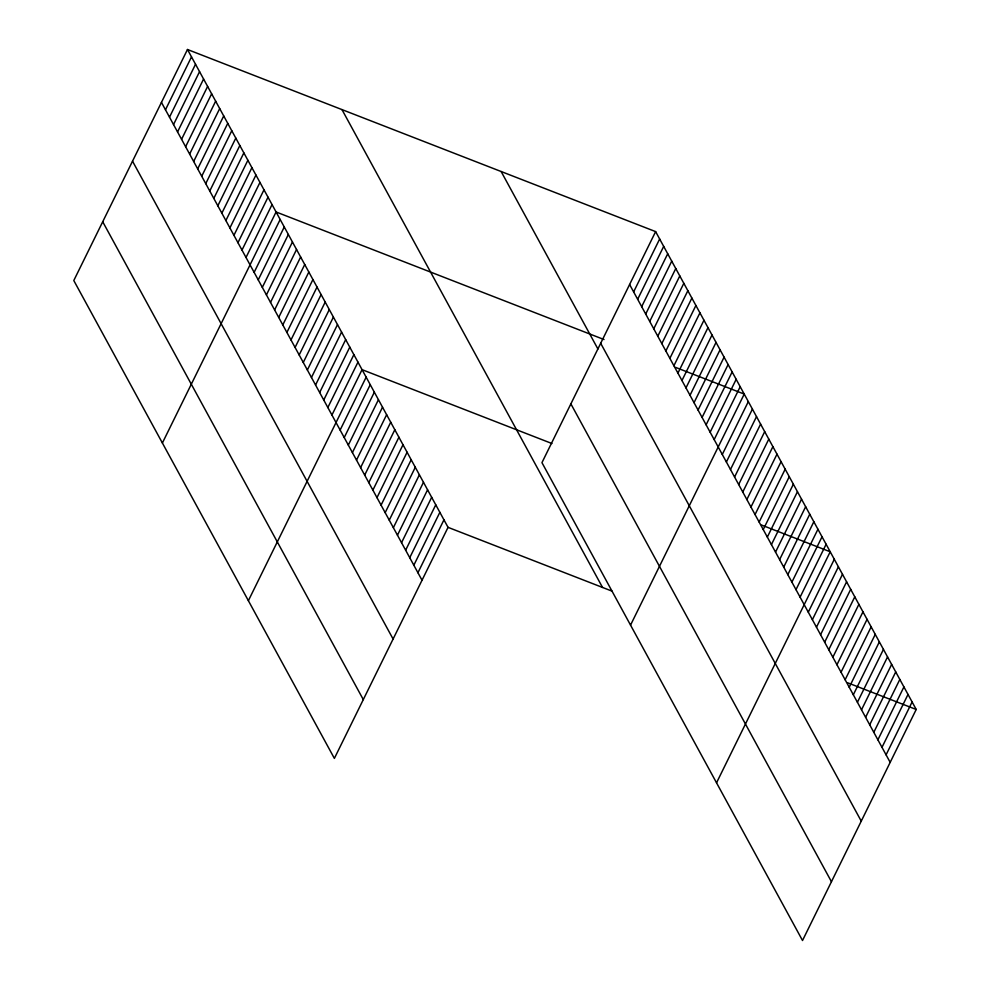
<?xml version="1.0" encoding="UTF-8"?>
<svg xmlns="http://www.w3.org/2000/svg" width="990" height="990" viewBox="0 0 990 990"><rect width="100%" height="100%" fill="white"/><g stroke="black" fill="none" stroke-linecap="round" stroke-linejoin="round"><path stroke-width="1.49" d="M187.481 49.5L73.792 280.529L334.373 758.39L448.049 527.348L187.481 49.5L655.627 231.611L916.208 709.471L802.519 940.5L541.951 462.652L655.627 231.611M165.478 109.779L191.503 56.888M169.5 117.167L195.525 64.276M173.535 124.554L199.559 71.651M177.556 131.93L203.581 79.039M181.578 139.318L207.615 86.427M185.613 146.706L211.637 93.815M189.635 154.094L215.659 101.19M193.669 161.469L219.693 108.578M197.691 168.857L223.715 115.966M201.725 176.245L227.75 123.354M205.747 183.633L231.771 130.73M209.769 191.008L235.806 138.117M213.803 198.396L239.828 145.505M217.825 205.784L243.849 152.893M221.859 213.172L247.884 160.269M225.881 220.547L251.906 167.656M229.903 227.935L255.94 175.044M233.937 235.323L259.962 182.432M237.959 242.711L263.983 189.82M241.993 250.099L268.018 197.196M246.015 257.474L272.04 204.583M162.385 443L276.074 211.971L604.036 339.545M254.133 272.374L280.17 219.483M258.229 279.885L284.266 226.982M262.325 287.385L288.35 234.494M266.421 294.896L292.446 242.006M270.517 302.408L296.542 249.517M274.614 309.92L300.638 257.029M278.71 317.431L304.734 264.528M282.806 324.93L308.831 272.04M286.902 332.442L312.927 279.551M290.986 339.954L317.023 287.063M295.082 347.465L321.119 294.575M299.178 354.977L325.203 302.074M303.274 362.476L329.299 309.585M307.37 369.988L333.395 317.097M311.466 377.499L337.491 324.609M315.562 385.011L341.587 332.108M319.659 392.523L345.683 339.62M323.755 400.022L349.779 347.131M327.839 407.534L353.875 354.643M331.935 415.045L357.972 362.154M248.379 600.695L362.055 369.654L551.925 443.52M340.127 430.068L366.151 377.165M344.223 437.568L370.248 384.677M348.319 445.079L374.344 392.189M352.415 452.591L378.44 399.7M356.511 460.103L382.536 407.199M360.607 467.602L386.632 414.711M364.691 475.113L390.728 422.223M368.787 482.625L394.824 429.734M372.884 490.137L398.908 437.246M376.98 497.648L403.004 444.745M381.076 505.147L407.1 452.257M385.172 512.659L411.196 459.768M389.268 520.171L415.293 467.28M393.364 527.682L419.389 474.792M397.46 535.194L423.485 482.291M401.544 542.693L427.581 489.803M405.64 550.205L431.677 497.314M409.736 557.716L435.761 504.826M413.832 565.228L439.857 512.337M417.929 572.74L443.953 519.837M633.637 291.901L659.662 238.998M637.659 299.277L663.684 246.386M641.681 306.665L667.718 253.774M645.715 314.053L671.74 261.162M649.737 321.441L675.774 268.538M653.771 328.816L679.796 275.925M657.793 336.204L683.818 283.313M661.827 343.592L687.852 290.701M665.849 350.98L691.874 298.077M669.871 358.355L695.908 305.464M673.905 365.743L699.93 312.852M677.927 373.131L703.952 320.24M681.962 380.519L707.986 327.616M685.983 387.894L712.008 335.004M690.018 395.282L716.042 342.392M694.04 402.67L720.064 349.779M698.061 410.058L724.098 357.155M702.096 417.433L728.12 364.543M706.118 424.821L732.142 371.931M710.152 432.209L736.176 379.318M714.174 439.597L740.198 386.694M630.543 625.123L744.232 394.082L675.564 367.377M722.292 454.484L748.329 401.594M726.388 461.996L752.412 409.105M730.484 469.507L756.509 416.617M734.58 477.019L760.605 424.116M738.676 484.531L764.701 431.628M742.772 492.03L768.797 439.139M746.868 499.542L772.893 446.651M750.965 507.053L776.989 454.163M755.048 514.565L781.085 461.662M759.144 522.064L785.181 469.173M763.24 529.576L789.265 476.685M767.337 537.087L793.361 484.197M771.433 544.599L797.457 491.708M775.529 552.111L801.554 499.207M779.625 559.61L805.65 506.719M783.721 567.121L809.746 514.231M787.817 574.633L813.842 521.742M791.901 582.145L817.938 529.254M795.997 589.656L822.034 536.753M800.093 597.156L826.118 544.265M716.537 782.805L830.214 551.777L761.558 525.059M808.285 612.179L834.31 559.288M812.382 619.691L838.406 566.787M816.478 627.202L842.502 574.299M820.574 634.701L846.599 581.811M824.67 642.213L850.695 589.322M828.754 649.725L854.791 596.834M832.85 657.236L858.887 604.333M836.946 664.748L862.971 611.845M841.042 672.247L867.067 619.356M845.138 679.759L871.163 626.868M849.234 687.27L875.259 634.38M853.33 694.782L879.355 641.879M857.427 702.281L883.451 649.39M861.523 709.793L887.547 656.902M865.607 717.304L891.644 664.414M869.703 724.816L895.74 671.925M873.799 732.328L899.823 679.425M877.895 739.827L903.92 686.936M881.991 747.339L908.016 694.448M886.087 754.85L912.112 701.96M448.049 527.348L612.067 591.154M847.539 682.754L916.208 709.471M629.603 284.514L890.183 762.362M600.683 343.295L861.251 821.143M501.138 171.518L597.923 349M570.871 403.871L831.452 881.719M341.971 109.593L602.539 587.454M161.444 102.391L422.025 580.239M132.524 161.184L393.092 639.033M102.713 221.748L363.293 699.596"/></g></svg>
